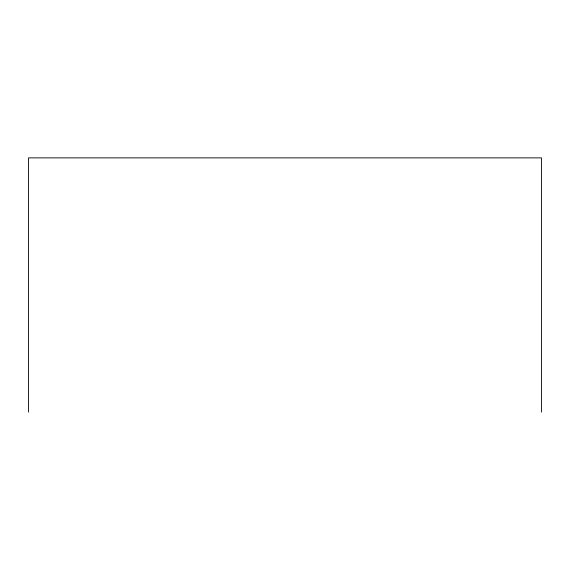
<?xml version="1.0" encoding="UTF-8"?>
<svg xmlns="http://www.w3.org/2000/svg" width="570" height="570" viewBox="0 0 570 570"><rect width="100%" height="100%" fill="white"/><g stroke="black" fill="none" stroke-linecap="round" stroke-linejoin="round"><path stroke-width="0.85" d="M541.5 412.124L541.5 157.876L28.5 157.876L28.5 412.124"/></g></svg>
